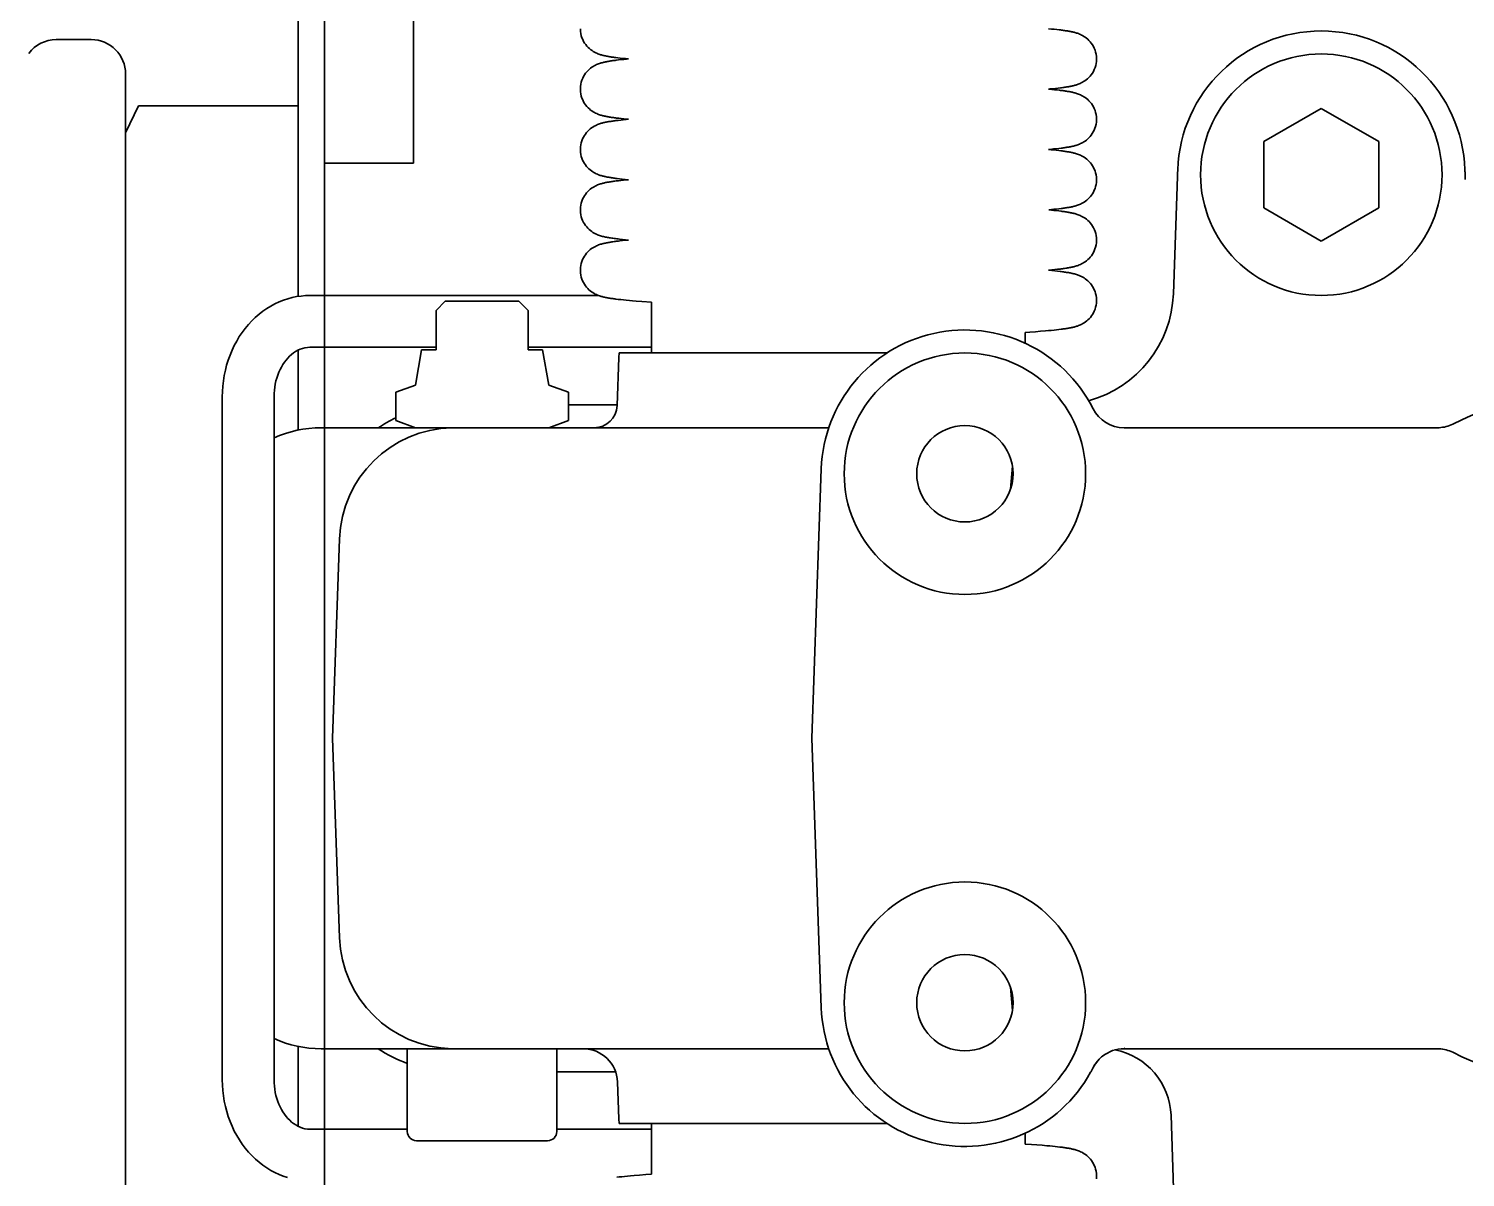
# Model space of a CAD drawing. Header units: millimetres. Extents: x 120 to 10915, y 515 to 8014.
# Drawn here: x 10174.1 to 10299, y 2131.8 to 2231.7 of the extents above; entities that cross this region are included whole.
import ezdxf

# ---------------------------------------------------------------- set-up
doc = ezdxf.new("R2010")
doc.units = ezdxf.units.MM
doc.layers.get('0').update_dxf_attribs({"lineweight": 13})
doc.layers.add('205_Chassis_top_view', color=7, linetype='Continuous', lineweight=13)
doc.layers.add('210_BWA_components_top_view', color=7, linetype='Continuous', lineweight=13)

# ---------------------------------------------------------------- blocks, each defined once
blk = doc.blocks.new('2888087_1')
at = {"layer": '205_Chassis_top_view', "color": 3, "lineweight": 35}
for p, q in [((10197.5, 65.668643), (10197.5, 38.416931)), ((10263.033185, 61.671434), (10262.779125, 61.695606)), ((10263.271306, 61.647411), (10263.033185, 61.671434)), ((10263.494225, 61.623482), (10263.271306, 61.647411)), ((10179.5, 60.75), (10176.46612, 60.75)), ((10225.372329, 58.983371), (10225.166175, 58.958652)), ((10225.318997, 59.164746), (10225.523988, 59.141396)), ((10225.592625, 59.007988), (10225.372329, 58.983371)), ((10225.523988, 59.141396), (10225.741844, 59.118115)), ((10225.82777, 59.032583), (10225.592625, 59.007988)), ((10225.741844, 59.118115), (10225.973151, 59.094838)), ((10226.078759, 59.057255), (10225.82777, 59.032583)), ((10225.973151, 59.094838), (10226.224557, 59.07093)), ((10226.224683, 59.070941), (10226.078759, 59.057255)), ((10182.5, 57.75), (10182.5, -57.75)), ((10263.068746, 56.417937), (10262.776163, 56.446024)), ((10263.300124, 56.394402), (10263.068746, 56.417937)), ((10263.154444, 56.48251), (10263.391533, 56.507196)), ((10263.51745, 56.370897), (10263.300124, 56.394402)), ((10263.391533, 56.507196), (10263.612421, 56.531761)), ((10263.612421, 56.531761), (10263.817875, 56.556261)), ((10182.5, 52.630774), (10183.604788, 55)), ((10183.604788, 55), (10197.5, 55)), ((10225.34571, 53.730278), (10225.145093, 53.706018)), ((10225.559619, 53.754404), (10225.34571, 53.730278)), ((10225.397879, 53.905577), (10225.606521, 53.882406)), ((10225.787631, 53.778494), (10225.559619, 53.754404)), ((10225.606521, 53.882406), (10225.828164, 53.859269)), ((10226.030572, 53.802632), (10225.787631, 53.778494)), ((10225.828164, 53.859269), (10226.063268, 53.836118)), ((10226.22496, 53.820941), (10226.030572, 53.802632)), ((10226.063268, 53.836118), (10226.225533, 53.820995)), ((10286.5, 54.773503), (10281.5, 51.886751)), ((10291.5, 51.886751), (10286.5, 54.773503)), ((10263.480456, 51.266887), (10263.682197, 51.289886)), ((10263.682197, 51.289886), (10263.872428, 51.313079)), ((10281.5, 51.886751), (10281.5, 46.113249)), ((10291.5, 46.113249), (10291.5, 51.886751)), ((10263.228596, 51.151829), (10262.993124, 51.175339)), ((10263.450752, 51.128271), (10263.228596, 51.151829)), ((10263.660296, 51.104576), (10263.450752, 51.128271)), ((10273.630986, 38.651005), (10274.016274, 49.684207)), ((10225.360499, 48.482), (10225.156163, 48.457404)), ((10225.579368, 48.506553), (10225.360499, 48.482)), ((10225.458789, 48.648658), (10225.687865, 48.623752)), ((10225.813778, 48.531163), (10225.579368, 48.506553)), ((10225.687865, 48.623752), (10225.934537, 48.598631)), ((10226.064813, 48.555922), (10225.813778, 48.531163)), ((10225.934537, 48.598631), (10226.224317, 48.570894)), ((10226.224861, 48.570945), (10226.064813, 48.555922)), ((10262.787855, 45.945926), (10263.244495, 45.991702)), ((10263.241768, 45.900472), (10262.787855, 45.945926)), ((10262.999425, 45.96719), (10263.009464, 45.968141)), ((10263.465504, 45.876653), (10263.241768, 45.900472)), ((10263.244495, 45.991702), (10263.46592, 46.015285)), ((10263.675401, 45.852805), (10263.465504, 45.876653)), ((10263.46592, 46.015285), (10263.674549, 46.038986)), ((10263.674549, 46.038986), (10263.87105, 46.062905)), ((10281.5, 46.113249), (10286.5, 43.226497)), ((10286.5, 43.226497), (10291.5, 46.113249)), ((10225.719312, 43.271434), (10225.490101, 43.24674)), ((10225.714, 43.371012), (10225.990781, 43.343117)), ((10225.965277, 43.296284), (10225.719312, 43.271434)), ((10226.225367, 43.321017), (10225.965277, 43.296284)), ((10225.990781, 43.343117), (10226.225367, 43.321017)), ((10263.069045, 40.667907), (10262.79999, 40.693671)), ((10263.320125, 40.642299), (10263.069045, 40.667907)), ((10263.069069, 40.723987), (10263.325196, 40.750128)), ((10263.554181, 40.616772), (10263.320125, 40.642299)), ((10263.325196, 40.750128), (10263.562808, 40.776096)), ((10263.562808, 40.776096), (10263.782972, 40.801972)), ((10223.629813, 38.5), (10198.532732, 38.5)), ((10210.3, 38), (10209.5, 37.2)), ((10210.3, 38), (10216.7, 38)), ((10216.7, 38), (10217.5, 37.2)), ((10225.344456, 38.16176), (10225.561543, 38.137278)), ((10225.561543, 38.137278), (10225.794272, 38.112718)), ((10225.794272, 38.112718), (10226.043926, 38.087974)), ((10226.043926, 38.087974), (10226.31172, 38.062962)), ((10226.31172, 38.062962), (10226.598711, 38.037627)), ((10226.598711, 38.037627), (10226.906161, 38.011904)), ((10226.906161, 38.011904), (10227.408065, 37.972502)), ((10227.408065, 37.972502), (10228.25, 37.910969)), ((10228.25, 33.5), (10228.25, 37.912032)), ((10209.5, 37.2), (10209.5, 33.76)), ((10217.5, 37.2), (10217.5, 33.76)), ((10260.75, 35.287017), (10261.142309, 35.314433)), ((10260.75, 34.341951), (10260.75, 35.287017)), ((10261.142309, 35.314433), (10261.632752, 35.350601)), ((10261.632752, 35.350601), (10262.0874, 35.386379)), ((10262.0874, 35.386379), (10262.507517, 35.421843)), ((10262.507517, 35.421843), (10262.769085, 35.445358)), ((10262.769085, 35.445358), (10263.016416, 35.468819)), ((10263.016416, 35.468819), (10263.249947, 35.492265)), ((10263.249947, 35.492265), (10263.470227, 35.515759)), ((10263.470227, 35.515759), (10263.677991, 35.539391)), ((10263.677991, 35.539391), (10263.873851, 35.563259)), ((10197.5, 33.746837), (10197.5, 26.797486)), ((10209.5, 34), (10198.532732, 34)), ((10208.239561, 33.76), (10207.7, 30.7)), ((10209.5, 33.76), (10208.239561, 33.76)), ((10228.25, 34), (10217.5, 34)), ((10218.760439, 33.76), (10217.5, 33.76)), ((10218.760439, 33.76), (10219.3, 30.7)), ((10225.253117, 28.930201), (10225.398894, 33.104698)), ((10225.398894, 33.104698), (10225.439026, 33.5)), ((10225.43912, 33.5), (10248.719729, 33.5)), ((10207.7, 30.7), (10205.994447, 30.079229)), ((10205.994447, 30.079229), (10205.994447, 27.620771)), ((10219.3, 30.7), (10221.005553, 30.079229)), ((10221.005553, 30.079229), (10221.005553, 27.620771)), ((10190.908441, 29.7), (10190.908441, -29.7)), ((10195.408441, 29.7), (10195.408441, -29.7)), ((10225.253117, 29), (10221.005553, 29)), ((10205.994447, 27.620771), (10207.7, 27)), ((10221.005553, 27.620771), (10219.3, 27)), ((10243.66029, 27), (10199.500175, 27)), ((10205.850682, 26.994668), (10205.99662, 27)), ((10210.887489, 26.997772), (10210.88501, 26.997696)), ((10210.908767, 26.998175), (10210.885011, 26.997694)), ((10210.899744, 26.998802), (10210.887489, 26.997772)), ((10210.899743, 26.998802), (10210.978616, 26.999558)), ((10210.979941, 26.999262), (10210.908767, 26.998175)), ((10210.946622, 26.999985), (10210.952483, 27)), ((10210.978616, 26.999558), (10211.043922, 26.999878)), ((10211.003636, 26.999506), (10210.979941, 26.999262)), ((10211.043922, 26.999878), (10211.085322, 26.999902)), ((10211.092518, 26.999976), (10211.094332, 26.999938)), ((10212.04271, 26.999123), (10211.098024, 26.999902)), ((10215.374073, 27), (10211.098951, 26.99993)), ((10269.3416, 27), (10269.344721, 26.994836)), ((10269.341604, 27), (10296.592926, 27)), ((10297.926997, 27.313432), (10297.926785, 27.313357)), ((10297.927674, 27.313393), (10297.927016, 27.313423)), ((10242.189203, 0), (10243.007619, 23.436369)), ((10259.635085, 23.667889), (10259.465021, 21.650631)), ((10201.10584, 17.348995), (10200.5, 0)), ((10200.5, 0), (10201.10584, -17.348995)), ((10243.007619, -23.436369), (10242.189203, 0)), ((10259.465015, -21.650613), (10259.635082, -23.667911)), ((10203.327438, -23.292238), (10203.339626, -23.307318)), ((10197.5, -26.797594), (10197.5, -33.746957)), ((10243.66029, -27), (10199.500175, -27)), ((10207, -27), (10207, -34.2)), ((10210.885011, -26.997694), (10210.991936, -26.999393)), ((10210.899744, -26.998802), (10210.973138, -26.999636)), ((10210.973138, -26.999636), (10211.0656, -27)), ((10210.991936, -26.999393), (10211.065568, -26.999865)), ((10215.374069, -27), (10211.0656, -27)), ((10211.081959, -26.987116), (10211.098061, -26.999902)), ((10213.472178, -26.998726), (10213.949439, -26.99901)), ((10220, -27), (10220, -34.2)), ((10296.592923, -27), (10269.341604, -27)), ((10269.373177, -26.951987), (10269.398509, -26.913307)), ((10297.926998, -27.313433), (10297.926766, -27.313347)), ((10297.927015, -27.313422), (10297.927673, -27.313392)), ((10266.648579, -28.653282), (10266.702599, -28.551613)), ((10267.391583, -27.71396), (10267.466211, -27.652875)), ((10225.115909, -29), (10220, -29)), ((10225.398894, -33.104698), (10225.286819, -29.895302)), ((10225.439026, -33.5), (10225.398894, -33.104698)), ((10248.719729, -33.5), (10225.43904, -33.5)), ((10228.25, -33.5), (10228.25, -37.911387)), ((10274.00761, -49.436117), (10273.426336, -32.790603)), ((10198.532732, -34), (10207, -34)), ((10220, -34), (10228.25, -34)), ((10260.75, -34.341951), (10260.75, -35.286225)), ((10207.8, -35), (10219.2, -35)), ((10261.289686, -35.324327), (10260.75, -35.286225)), ((10261.768387, -35.360335), (10261.289686, -35.324327)), ((10262.21169, -35.395975), (10261.768387, -35.360335)), ((10262.620874, -35.431327), (10262.21169, -35.395975)), ((10262.875401, -35.454786), (10262.620874, -35.431327)), ((10263.115855, -35.478204), (10262.875401, -35.454786)), ((10263.342804, -35.501639), (10263.115855, -35.478204)), ((10263.556754, -35.525151), (10263.342804, -35.501639)), ((10225.421212, -38.152662), (10225.211996, -38.177455)), ((10225.645769, -38.127858), (10225.421212, -38.152662)), ((10225.886803, -38.102938), (10225.645769, -38.127858)), ((10226.145617, -38.0778), (10225.886803, -38.102938)), ((10226.423441, -38.052367), (10226.145617, -38.0778)), ((10226.721348, -38.026584), (10226.423441, -38.052367)), ((10227.208572, -37.987129), (10226.721348, -38.026584)), ((10227.747372, -37.946632), (10227.208572, -37.987129)), ((10228.25, -37.911387), (10227.747372, -37.946632))]:
    blk.add_line(p, q, dxfattribs=at)
for points in [[(10222.049805, 61.696007), (10222.050781, 61.649994), (10222.0625, 61.45808), (10222.09082, 61.271126), (10222.132812, 61.09005), (10222.188477, 60.916042), (10222.255859, 60.750526), (10222.333984, 60.594181), (10222.420898, 60.447517), (10222.517578, 60.311344), (10222.620117, 60.18528), (10222.729492, 60.069679), (10222.84082, 59.965839), (10222.954102, 59.872932), (10223.067383, 59.790401), (10223.177734, 59.719093), (10223.283203, 59.65836), (10223.383789, 59.606369), (10223.478516, 59.561874), (10223.567383, 59.524181), (10223.651367, 59.492027), (10223.731445, 59.463745), (10223.807617, 59.438789), (10223.881836, 59.416714), (10223.954102, 59.396507), (10224.026367, 59.377831), (10224.097656, 59.36058), (10224.168945, 59.344349), (10224.240234, 59.329018), (10224.3125, 59.31448), (10224.385742, 59.300488), (10224.459961, 59.286964), (10224.535156, 59.273876), (10224.613281, 59.261078), (10224.692383, 59.248524), (10224.774414, 59.236202), (10224.858398, 59.224037), (10224.945312, 59.211998), (10225.03418, 59.200081), (10225.125977, 59.18824), (10225.319336, 59.164745)], [(10266.950195, 59.070885), (10266.950195, 59.102993), (10266.938477, 59.29443), (10266.912109, 59.480869), (10266.871094, 59.661373), (10266.817383, 59.834797), (10266.751953, 59.99984), (10266.675781, 60.15583), (10266.589844, 60.302269), (10266.496094, 60.438419), (10266.394531, 60.564594), (10266.288086, 60.680466), (10266.177734, 60.784874), (10266.06543, 60.878647), (10265.953125, 60.962223), (10265.84375, 61.034687), (10265.738281, 61.096664), (10265.637695, 61.149902), (10265.542969, 61.195522), (10265.453125, 61.234203), (10265.369141, 61.26722), (10265.289062, 61.296207), (10265.211914, 61.321712), (10265.138672, 61.344215), (10265.066406, 61.364777), (10264.995117, 61.383739), (10264.923828, 61.401222), (10264.853516, 61.417648), (10264.782227, 61.433147), (10264.710938, 61.447826), (10264.638672, 61.461952), (10264.564453, 61.475605), (10264.489258, 61.488819), (10264.412109, 61.501751), (10264.333008, 61.514442), (10264.250977, 61.526913), (10264.166992, 61.539242), (10264.080078, 61.551453), (10263.990234, 61.56356), (10263.897461, 61.575607), (10263.801758, 61.587612), (10263.703125, 61.599575), (10263.494141, 61.623482)], [(10225.166016, 58.958652), (10225.068359, 58.94622), (10224.973633, 58.933731), (10224.881836, 58.921143), (10224.792969, 58.908443), (10224.707031, 58.895615), (10224.624023, 58.882584), (10224.542969, 58.869335), (10224.464844, 58.85582), (10224.387695, 58.841904), (10224.313477, 58.827557), (10224.239258, 58.812695), (10224.166992, 58.797047), (10224.09375, 58.780533), (10224.022461, 58.763004), (10223.949219, 58.74395), (10223.875, 58.723202), (10223.799805, 58.700443), (10223.720703, 58.674683), (10223.638672, 58.645416), (10223.553711, 58.612091), (10223.462891, 58.573174), (10223.367188, 58.527416), (10223.265625, 58.474129), (10223.161133, 58.412277), (10223.050781, 58.340218), (10222.938477, 58.257317), (10222.827148, 58.164436), (10222.717773, 58.061222), (10222.611328, 57.946827), (10222.510742, 57.822163), (10222.416992, 57.687569), (10222.331055, 57.542652), (10222.253906, 57.387657), (10222.1875, 57.222996), (10222.131836, 57.049297), (10222.089844, 56.86739), (10222.0625, 56.678238), (10222.050781, 56.482944), (10222.049805, 56.445885)], [(10263.818359, 56.556263), (10263.915039, 56.56852), (10264.008789, 56.580791), (10264.099609, 56.593102), (10264.186523, 56.60548), (10264.270508, 56.617935), (10264.351562, 56.630501), (10264.430664, 56.643242), (10264.506836, 56.656189), (10264.581055, 56.669376), (10264.654297, 56.68293), (10264.724609, 56.69688), (10264.793945, 56.711304), (10264.863281, 56.726444), (10264.930664, 56.742355), (10264.999023, 56.75919), (10265.067383, 56.77742), (10265.136719, 56.797123), (10265.207031, 56.818638), (10265.28125, 56.843102), (10265.359375, 56.870949), (10265.441406, 56.902718), (10265.52832, 56.940189), (10265.623047, 56.984711), (10265.723633, 57.036949), (10265.829102, 57.098125), (10265.939453, 57.170029), (10266.052734, 57.253414), (10266.166992, 57.347664), (10266.280273, 57.453671), (10266.389648, 57.572128), (10266.494141, 57.701195), (10266.589844, 57.840565), (10266.677734, 57.990459), (10266.754883, 58.149029), (10266.820312, 58.31554), (10266.874023, 58.489254), (10266.913086, 58.667839), (10266.939453, 58.849762), (10266.949219, 59.034397), (10266.950195, 59.071003)], [(10222.049805, 56.446007), (10222.050781, 56.40089), (10222.0625, 56.209839), (10222.089844, 56.023697), (10222.131836, 55.843369), (10222.186523, 55.670033), (10222.253906, 55.505081), (10222.331055, 55.349197), (10222.417969, 55.202885), (10222.512695, 55.066944), (10222.615234, 54.941021), (10222.723633, 54.825462), (10222.833984, 54.721527), (10222.947266, 54.628387), (10223.05957, 54.54554), (10223.169922, 54.473858), (10223.275391, 54.412701), (10223.375, 54.360283), (10223.470703, 54.315395), (10223.55957, 54.277359), (10223.643555, 54.244904), (10223.723633, 54.216381), (10223.799805, 54.191242), (10223.874023, 54.169033), (10223.946289, 54.14872), (10224.017578, 54.129959), (10224.088867, 54.112648), (10224.15918, 54.096378), (10224.230469, 54.081017), (10224.302734, 54.066463), (10224.375, 54.052467), (10224.448242, 54.038956), (10224.523438, 54.02589), (10224.600586, 54.013119), (10224.679688, 54.000603), (10224.759766, 53.988323), (10224.842773, 53.976204), (10224.928711, 53.964214), (10225.016602, 53.952354), (10225.108398, 53.940571), (10225.201172, 53.928856), (10225.397461, 53.905579)], [(10262.776367, 56.446022), (10262.900391, 56.457661), (10263.154297, 56.48251)], [(10266.950195, 53.820885), (10266.950195, 53.852554), (10266.938477, 54.043549), (10266.912109, 54.229561), (10266.87207, 54.409653), (10266.818359, 54.582691), (10266.75293, 54.747398), (10266.676758, 54.903107), (10266.591797, 55.049313), (10266.498047, 55.185303), (10266.397461, 55.311367), (10266.291016, 55.427181), (10266.181641, 55.53162), (10266.069336, 55.625507), (10265.957031, 55.709251), (10265.847656, 55.781921), (10265.743164, 55.844143), (10265.642578, 55.897633), (10265.546875, 55.943485), (10265.458008, 55.982372), (10265.374023, 56.015575), (10265.293945, 56.044716), (10265.216797, 56.070332), (10265.143555, 56.092918), (10265.071289, 56.113541), (10264.999023, 56.132553), (10264.928711, 56.150063), (10264.858398, 56.166504), (10264.787109, 56.182007), (10264.716797, 56.196678), (10264.644531, 56.210785), (10264.571289, 56.2244), (10264.496094, 56.237572), (10264.419922, 56.250446), (10264.341797, 56.263065), (10264.260742, 56.275455), (10264.177734, 56.287689), (10264.091797, 56.299793), (10264.003906, 56.311779), (10263.913086, 56.323692), (10263.818359, 56.335552), (10263.72168, 56.347355), (10263.517578, 56.370899)], [(10263.87207, 51.31308), (10263.963867, 51.324776), (10264.051758, 51.336552), (10264.137695, 51.348427), (10264.220703, 51.360428), (10264.300781, 51.372574), (10264.379883, 51.384892), (10264.456055, 51.397446), (10264.530273, 51.410248), (10264.603516, 51.423355), (10264.674805, 51.436928), (10264.745117, 51.451023), (10264.814453, 51.465706), (10264.883789, 51.481209), (10264.953125, 51.497635), (10265.021484, 51.515118), (10265.091797, 51.534065), (10265.162109, 51.554569), (10265.233398, 51.576984), (10265.308594, 51.602348), (10265.386719, 51.631092), (10265.467773, 51.663746), (10265.554688, 51.702003), (10265.648438, 51.747181), (10265.74707, 51.79985), (10265.849609, 51.860935), (10265.956055, 51.931984), (10266.066406, 52.013641), (10266.175781, 52.105148), (10266.283203, 52.206909), (10266.387695, 52.319756), (10266.488281, 52.442841), (10266.581055, 52.575886), (10266.666016, 52.719299), (10266.743164, 52.872841), (10266.80957, 53.036175), (10266.865234, 53.208664), (10266.908203, 53.389385), (10266.936523, 53.577343), (10266.949219, 53.771511), (10266.950195, 53.821007)], [(10225.145508, 53.706017), (10225.049805, 53.693775), (10224.956055, 53.681446), (10224.866211, 53.668995), (10224.779297, 53.656406), (10224.694336, 53.643658), (10224.612305, 53.630692), (10224.532227, 53.617489), (10224.454102, 53.604004), (10224.378906, 53.590111), (10224.303711, 53.575783), (10224.231445, 53.560925), (10224.158203, 53.545277), (10224.086914, 53.528774), (10224.014648, 53.51125), (10223.942383, 53.492138), (10223.868164, 53.471313), (10223.792969, 53.448406), (10223.713867, 53.422119), (10223.628906, 53.391754), (10223.541016, 53.356785), (10223.447266, 53.315647), (10223.345703, 53.266697), (10223.240234, 53.209332), (10223.130859, 53.143379), (10223.019531, 53.067543), (10222.90625, 52.981083), (10222.794922, 52.885345), (10222.688477, 52.780415), (10222.584961, 52.665462), (10222.488281, 52.541248), (10222.398438, 52.40834), (10222.317383, 52.266422), (10222.244141, 52.115173), (10222.180664, 51.955177), (10222.128906, 51.786835), (10222.088867, 51.609634), (10222.061523, 51.423981), (10222.049805, 51.231293), (10222.049805, 51.195889)], [(10262.774414, 51.196053), (10262.912109, 51.208729), (10263.21582, 51.238705), (10263.480469, 51.266888)], [(10222.049805, 51.196003), (10222.050781, 51.148983), (10222.0625, 50.958031), (10222.089844, 50.77396), (10222.130859, 50.598122), (10222.182617, 50.43095), (10222.246094, 50.272053), (10222.319336, 50.121845), (10222.400391, 49.980873), (10222.489258, 49.848877), (10222.585938, 49.725529), (10222.688477, 49.611374), (10222.794922, 49.507202), (10222.904297, 49.412216), (10223.016602, 49.326439), (10223.126953, 49.251106), (10223.234375, 49.185486), (10223.339844, 49.128326), (10223.439453, 49.079433), (10223.533203, 49.038204), (10223.621094, 49.003067), (10223.705078, 48.972519), (10223.785156, 48.946045), (10223.860352, 48.922943), (10223.93457, 48.901943), (10224.006836, 48.882668), (10224.079102, 48.864994), (10224.150391, 48.848354), (10224.223633, 48.832569), (10224.296875, 48.817581), (10224.371094, 48.803123), (10224.448242, 48.789101), (10224.526367, 48.77549), (10224.606445, 48.762154), (10224.689453, 48.749058), (10224.774414, 48.736176), (10224.862305, 48.723438), (10224.954102, 48.710831), (10225.047852, 48.698334), (10225.144531, 48.685886), (10225.246094, 48.673466), (10225.458984, 48.648659)], [(10262.993164, 51.175339), (10262.870117, 51.187096), (10262.774414, 51.195934)], [(10266.950195, 48.570889), (10266.950195, 48.606201), (10266.938477, 48.798824), (10266.911133, 48.98444), (10266.871094, 49.161629), (10266.819336, 49.329983), (10266.755859, 49.490005), (10266.682617, 49.641281), (10266.601562, 49.783234), (10266.511719, 49.916172), (10266.415039, 50.040405), (10266.3125, 50.155373), (10266.205078, 50.260303), (10266.09375, 50.35603), (10265.981445, 50.442474), (10265.869141, 50.518291), (10265.760742, 50.584225), (10265.654297, 50.641575), (10265.553711, 50.690525), (10265.458984, 50.731678), (10265.371094, 50.766674), (10265.287109, 50.797073), (10265.207031, 50.823399), (10265.131836, 50.846352), (10265.057617, 50.86721), (10264.984375, 50.88636), (10264.913086, 50.903915), (10264.84082, 50.920437), (10264.768555, 50.9361), (10264.695312, 50.950966), (10264.620117, 50.965294), (10264.544922, 50.979176), (10264.466797, 50.992638), (10264.386719, 51.00581), (10264.304688, 51.01873), (10264.220703, 51.031425), (10264.133789, 51.043941), (10264.044922, 51.056305), (10263.952148, 51.068531), (10263.857422, 51.080647), (10263.660156, 51.104576)], [(10225.15625, 48.457405), (10225.058594, 48.44503), (10224.964844, 48.432594), (10224.874023, 48.420044), (10224.786133, 48.407368), (10224.700195, 48.394539), (10224.617188, 48.381504), (10224.537109, 48.368244), (10224.458984, 48.354717), (10224.381836, 48.340786), (10224.307617, 48.326427), (10224.234375, 48.311554), (10224.161133, 48.295898), (10224.088867, 48.2794), (10224.017578, 48.26189), (10223.944336, 48.242805), (10223.871094, 48.222027), (10223.795898, 48.199177), (10223.71582, 48.17297), (10223.631836, 48.1427), (10223.543945, 48.107845), (10223.449219, 48.066833), (10223.348633, 48.018013), (10223.242188, 47.960773), (10223.132812, 47.894936), (10223.021484, 47.819191), (10222.908203, 47.732788), (10222.796875, 47.637085), (10222.689453, 47.532162), (10222.585938, 47.417183), (10222.489258, 47.292919), (10222.399414, 47.159943), (10222.317383, 47.017933), (10222.245117, 46.866558), (10222.181641, 46.706409), (10222.128906, 46.537888), (10222.088867, 46.36047), (10222.061523, 46.174564), (10222.049805, 45.981594), (10222.049805, 45.945889)], [(10263.871094, 46.062904), (10263.964844, 46.075005), (10264.056641, 46.087212), (10264.145508, 46.099548), (10264.231445, 46.11203), (10264.314453, 46.124683), (10264.396484, 46.137562), (10264.475586, 46.150684), (10264.551758, 46.164101), (10264.62793, 46.177933), (10264.701172, 46.192215), (10264.774414, 46.207035), (10264.845703, 46.222656), (10264.917969, 46.23914), (10264.989258, 46.256657), (10265.061523, 46.275776), (10265.134766, 46.296619), (10265.209961, 46.319557), (10265.290039, 46.345852), (10265.373047, 46.376198), (10265.461914, 46.41111), (10265.554688, 46.452106), (10265.655273, 46.500771), (10265.760742, 46.557705), (10265.868164, 46.623127), (10265.979492, 46.698307), (10266.091797, 46.783981), (10266.202148, 46.878902), (10266.308594, 46.983059), (10266.411133, 47.097248), (10266.508789, 47.220673), (10266.597656, 47.352779), (10266.679688, 47.493904), (10266.75293, 47.644325), (10266.816406, 47.803497), (10266.869141, 47.971001), (10266.90918, 48.147255), (10266.9375, 48.331825), (10266.949219, 48.523346), (10266.950195, 48.571003)], [(10222.049805, 45.946003), (10222.050781, 45.900108), (10222.0625, 45.709263), (10222.089844, 45.524284), (10222.130859, 45.34634), (10222.18457, 45.176197), (10222.25, 45.01424), (10222.325195, 44.86095), (10222.40918, 44.716953), (10222.500977, 44.582649), (10222.600586, 44.457699), (10222.706055, 44.34256), (10222.81543, 44.238396), (10222.926758, 44.144493), (10223.039062, 44.06044), (10223.148438, 43.987064), (10223.254883, 43.923782), (10223.358398, 43.868999), (10223.457031, 43.82164), (10223.550781, 43.780991), (10223.640625, 43.745869), (10223.727539, 43.714813), (10223.813477, 43.687206), (10223.896484, 43.662544), (10223.978516, 43.639977), (10224.061523, 43.619179), (10224.143555, 43.599899), (10224.227539, 43.581638), (10224.313477, 43.564224), (10224.401367, 43.54755), (10224.491211, 43.531399), (10224.584961, 43.515671), (10224.680664, 43.50032), (10224.780273, 43.485268), (10224.883789, 43.470482), (10224.990234, 43.455914), (10225.100586, 43.441509), (10225.214844, 43.427238), (10225.333008, 43.41309), (10225.456055, 43.399014), (10225.713867, 43.371014)], [(10266.950195, 43.320892), (10266.950195, 43.341259), (10266.94043, 43.523579), (10266.916992, 43.703663), (10266.878906, 43.880814), (10266.828125, 44.053619), (10266.764648, 44.220051), (10266.689453, 44.379505), (10266.602539, 44.530979), (10266.507812, 44.672298), (10266.404297, 44.803547), (10266.293945, 44.924374), (10266.179688, 45.032787), (10266.064453, 45.129501), (10265.949219, 45.215279), (10265.835938, 45.289238), (10265.728516, 45.352127), (10265.625977, 45.405815), (10265.529297, 45.451508), (10265.439453, 45.489876), (10265.355469, 45.522369), (10265.275391, 45.550858), (10265.199219, 45.57592), (10265.125977, 45.597992), (10265.053711, 45.618195), (10264.982422, 45.636875), (10264.912109, 45.654121), (10264.84082, 45.670403), (10264.769531, 45.685863), (10264.697266, 45.700577), (10264.623047, 45.714756), (10264.548828, 45.728474), (10264.47168, 45.741772), (10264.393555, 45.754776), (10264.3125, 45.767529), (10264.230469, 45.780045), (10264.144531, 45.792416), (10264.056641, 45.804661), (10263.96582, 45.816788), (10263.87207, 45.82885), (10263.675781, 45.852806)], [(10225.174805, 43.209728), (10225.077148, 43.197319), (10224.981445, 43.184853), (10224.889648, 43.172268), (10224.800781, 43.159554), (10224.713867, 43.146687), (10224.630859, 43.133614), (10224.548828, 43.120316), (10224.469727, 43.106747), (10224.392578, 43.092789), (10224.317383, 43.078403), (10224.243164, 43.063511), (10224.169922, 43.047852), (10224.097656, 43.031364), (10224.025391, 43.013878), (10223.952148, 42.994843), (10223.87793, 42.974144), (10223.802734, 42.951412), (10223.722656, 42.925365), (10223.638672, 42.895329), (10223.550781, 42.860771), (10223.456055, 42.820087), (10223.355469, 42.771633), (10223.249023, 42.714794), (10223.139648, 42.649326), (10223.02832, 42.573868), (10222.914062, 42.487667), (10222.802734, 42.39209), (10222.694336, 42.287189), (10222.59082, 42.172119), (10222.492188, 42.047684), (10222.402344, 41.914471), (10222.320312, 41.772129), (10222.246094, 41.620346), (10222.182617, 41.459717), (10222.129883, 41.290649), (10222.088867, 41.112617), (10222.061523, 40.926037), (10222.050781, 40.732349), (10222.049805, 40.695889)], [(10225.490234, 43.246738), (10225.381836, 43.234413), (10225.174805, 43.209728)], [(10263.783203, 40.801971), (10263.886719, 40.814915), (10263.987305, 40.827877), (10264.083008, 40.8409), (10264.176758, 40.854004), (10264.265625, 40.867203), (10264.352539, 40.880589), (10264.436523, 40.894184), (10264.517578, 40.908024), (10264.59668, 40.922237), (10264.673828, 40.936855), (10264.75, 40.951958), (10264.824219, 40.967808), (10264.897461, 40.984459), (10264.970703, 41.002083), (10265.044922, 41.021221), (10265.119141, 41.041988), (10265.195312, 41.064751), (10265.274414, 41.090752), (10265.358398, 41.120647), (10265.446289, 41.154957), (10265.540039, 41.195267), (10265.640625, 41.243153), (10265.745117, 41.299229), (10265.853516, 41.363857), (10265.96582, 41.438404), (10266.079102, 41.523609), (10266.19043, 41.618244), (10266.298828, 41.722351), (10266.402344, 41.836742), (10266.500977, 41.960548), (10266.591797, 42.093193), (10266.674805, 42.235054), (10266.749023, 42.386383), (10266.813477, 42.546604), (10266.867188, 42.715302), (10266.90918, 42.892864), (10266.936523, 43.078835), (10266.949219, 43.271832), (10266.950195, 43.321003)], [(10222.049805, 40.696003), (10222.050781, 40.648388), (10222.0625, 40.456905), (10222.09082, 40.272369), (10222.130859, 40.096146), (10222.183594, 39.928669), (10222.24707, 39.76952), (10222.320312, 39.619114), (10222.402344, 39.478004), (10222.491211, 39.345909), (10222.587891, 39.222488), (10222.691406, 39.108303), (10222.797852, 39.004147), (10222.908203, 38.909218), (10223.020508, 38.823536), (10223.130859, 38.748344), (10223.239258, 38.682907), (10223.344727, 38.62595), (10223.444336, 38.577271), (10223.538086, 38.536259), (10223.625977, 38.501331), (10223.709961, 38.47097), (10223.789062, 38.444664), (10223.864258, 38.421711), (10223.938477, 38.400845), (10224.010742, 38.381695), (10224.082031, 38.364136), (10224.154297, 38.347599), (10224.226562, 38.331921), (10224.299805, 38.317032), (10224.374023, 38.302666), (10224.450195, 38.288738), (10224.527344, 38.275215), (10224.607422, 38.261974), (10224.689453, 38.248959), (10224.774414, 38.23616), (10224.862305, 38.223515), (10224.952148, 38.211002), (10225.045898, 38.198608), (10225.141602, 38.186275), (10225.344727, 38.161758)], [(10262.775391, 40.695995), (10262.792969, 40.697605), (10263.069336, 40.723988)], [(10266.950195, 38.070889), (10266.950195, 38.106491), (10266.938477, 38.299541), (10266.911133, 38.48571), (10266.871094, 38.663597), (10266.818359, 38.832741), (10266.753906, 38.993526), (10266.680664, 39.145523), (10266.598633, 39.288143), (10266.507812, 39.421581), (10266.410156, 39.546165), (10266.306641, 39.661343), (10266.198242, 39.766258), (10266.086914, 39.861744), (10265.973633, 39.947796), (10265.861328, 40.023136), (10265.75293, 40.08849), (10265.647461, 40.145233), (10265.546875, 40.193726), (10265.452148, 40.234589), (10265.363281, 40.269405), (10265.279297, 40.299763), (10265.198242, 40.326206), (10265.121094, 40.349392), (10265.044922, 40.370541), (10264.969727, 40.390034), (10264.895508, 40.407997), (10264.820312, 40.424942), (10264.744141, 40.441044), (10264.666992, 40.456371), (10264.588867, 40.471157), (10264.508789, 40.485481), (10264.426758, 40.49939), (10264.341797, 40.51302), (10264.254883, 40.526409), (10264.164062, 40.539585), (10264.071289, 40.552635), (10263.974609, 40.565582), (10263.875, 40.578434), (10263.772461, 40.59124), (10263.553711, 40.616772)], [(10198.533203, 38.5), (10198.143555, 38.48864), (10197.754883, 38.454453), (10197.367188, 38.397354), (10196.981445, 38.31736), (10196.599609, 38.214535), (10196.22168, 38.088936), (10195.848633, 37.94072), (10195.482422, 37.770157), (10195.123047, 37.577446), (10194.772461, 37.362923), (10194.431641, 37.127003), (10194.100586, 36.869999), (10193.780273, 36.592098), (10193.472656, 36.294083), (10193.178711, 35.977303), (10192.899414, 35.642529), (10192.635742, 35.290493), (10192.387695, 34.922703), (10192.158203, 34.540081), (10191.945312, 34.143528), (10191.751953, 33.734703), (10191.577148, 33.314667), (10191.421875, 32.884403), (10191.286133, 32.445576), (10191.171875, 31.999308), (10191.077148, 31.546646), (10191.00293, 31.089218), (10190.950195, 30.628315), (10190.918945, 30.164871), (10190.908203, 29.700001)], [(10263.874023, 35.563259), (10263.967773, 35.57534), (10264.058594, 35.587528), (10264.147461, 35.59985), (10264.233398, 35.61232), (10264.316406, 35.624966), (10264.397461, 35.637836), (10264.476562, 35.650955), (10264.553711, 35.664371), (10264.628906, 35.678204), (10264.703125, 35.69249), (10264.775391, 35.707317), (10264.847656, 35.722946), (10264.918945, 35.739445), (10264.990234, 35.756981), (10265.0625, 35.776123), (10265.136719, 35.796997), (10265.211914, 35.819969), (10265.291016, 35.846306), (10265.375, 35.876701), (10265.462891, 35.911678), (10265.556641, 35.952736), (10265.65625, 36.001465), (10265.761719, 36.058464), (10265.870117, 36.123947), (10265.980469, 36.199169), (10266.092773, 36.284878), (10266.203125, 36.379818), (10266.30957, 36.483978), (10266.412109, 36.598156), (10266.508789, 36.721558), (10266.598633, 36.853626), (10266.679688, 36.994701), (10266.75293, 37.145061), (10266.816406, 37.304153), (10266.869141, 37.471561), (10266.910156, 37.647701), (10266.9375, 37.832138), (10266.949219, 38.02351), (10266.950195, 38.071003)], [(10198.533203, 34), (10198.308594, 33.988361), (10198.09082, 33.954552), (10197.878906, 33.900185), (10197.674805, 33.827099), (10197.478516, 33.736805), (10197.288086, 33.629951), (10197.106445, 33.508186), (10196.932617, 33.372829), (10196.765625, 33.222939), (10196.606445, 33.05904), (10196.454102, 32.882622), (10196.310547, 32.693153), (10196.174805, 32.491291), (10196.048828, 32.278336), (10195.932617, 32.05426), (10195.826172, 31.819878), (10195.730469, 31.576509), (10195.647461, 31.32468), (10195.575195, 31.065453), (10195.515625, 30.800169), (10195.46875, 30.529718), (10195.435547, 30.255255), (10195.415039, 29.978231), (10195.408203, 29.700001)], [(10210.899414, 26.998802), (10210.905273, 26.999054), (10210.911133, 26.999275), (10210.916992, 26.999468), (10210.922852, 26.99963), (10210.928711, 26.999763), (10210.93457, 26.999866)], [(10297.926758, 27.313383), (10297.787109, 27.248543), (10297.644531, 27.190926), (10297.5, 27.14068), (10297.352539, 27.097939), (10297.202148, 27.062815), (10297.050781, 27.0354), (10296.898438, 27.015766), (10296.746094, 27.003963), (10296.591797, 27.000027)], [(10297.927734, 27.313393), (10297.788086, 27.248545), (10297.645508, 27.19092), (10297.500977, 27.140667), (10297.352539, 27.097921), (10297.203125, 27.062794), (10297.051758, 27.035376), (10296.899414, 27.015739), (10296.746094, 27.003937), (10296.592773, 27)], [(10210.884766, -26.997696), (10210.887695, -26.99777), (10210.889648, -26.997889), (10210.892578, -26.998051), (10210.894531, -26.998259), (10210.897461, -26.998508), (10210.899414, -26.998802)], [(10269.341797, -27), (10269.344727, -26.994835), (10269.373047, -26.951986)], [(10296.591797, -27.00001), (10296.745117, -27.003946), (10296.898438, -27.015747), (10297.050781, -27.035381), (10297.202148, -27.062798), (10297.352539, -27.097923), (10297.5, -27.140665), (10297.644531, -27.190912), (10297.787109, -27.248533), (10297.926758, -27.313377)], [(10297.927734, -27.313389), (10297.788086, -27.248539), (10297.645508, -27.190914), (10297.500977, -27.140661), (10297.352539, -27.097916), (10297.203125, -27.062788), (10297.051758, -27.03537), (10296.899414, -27.015734), (10296.746094, -27.003933), (10296.592773, -26.999994)], [(10266.702148, -28.552002), (10266.753906, -28.462189), (10266.8125, -28.369101), (10266.875, -28.27775), (10266.94043, -28.188385), (10267.008789, -28.101427), (10267.082031, -28.016376)], [(10266.744141, -28.479242), (10266.839844, -28.328693), (10266.943359, -28.18401), (10267.056641, -28.045702), (10267.176758, -27.914238), (10267.304688, -27.790085), (10267.391602, -27.71434)], [(10190.908203, -29.700001), (10190.918945, -30.168175), (10190.951172, -30.634457), (10191.004883, -31.097715), (10191.079102, -31.557003), (10191.173828, -32.011028), (10191.290039, -32.458187), (10191.425781, -32.897438), (10191.582031, -33.327679), (10191.756836, -33.747311), (10191.951172, -34.155361), (10192.164062, -34.550816), (10192.394531, -34.932137), (10192.641602, -35.298435), (10192.904297, -35.648846), (10193.182617, -35.982006), (10193.475586, -36.297207), (10193.782227, -36.593697), (10194.100586, -36.870281), (10194.430664, -37.126171), (10194.770508, -37.361183), (10195.119141, -37.575115), (10195.477539, -37.767517), (10195.842773, -37.938011), (10196.214844, -38.086414), (10196.591797, -38.212399)], [(10195.408203, -29.700001), (10195.415039, -29.977427), (10195.435547, -30.253874), (10195.46875, -30.527998), (10195.515625, -30.798361), (10195.574219, -31.063778), (10195.646484, -31.323294), (10195.730469, -31.575558), (10195.826172, -31.819479), (10195.932617, -32.054436), (10196.048828, -32.279099), (10196.175781, -32.492626), (10196.311523, -32.694954), (10196.456055, -32.884773), (10196.608398, -33.061428), (10196.768555, -33.225403), (10196.935547, -33.375214), (10197.109375, -33.510372), (10197.291016, -33.631824), (10197.481445, -33.738274), (10197.676758, -33.82814), (10197.880859, -33.900826), (10198.091797, -33.954865), (10198.30957, -33.988445), (10198.533203, -34)], [(10266.950195, -38.070995), (10266.949219, -38.034901), (10266.9375, -37.84145), (10266.910156, -37.655209), (10266.869141, -37.47765), (10266.816406, -37.309093), (10266.75293, -37.148842), (10266.678711, -36.997047), (10266.597656, -36.854553), (10266.507812, -36.721584), (10266.412109, -36.598042), (10266.310547, -36.484291), (10266.205078, -36.380882), (10266.095703, -36.28706), (10265.985352, -36.202576), (10265.875, -36.128056), (10265.766602, -36.062607), (10265.660156, -36.005241), (10265.557617, -35.955906), (10265.461914, -35.913986), (10265.371094, -35.878014), (10265.285156, -35.846725), (10265.203125, -35.81963), (10265.125, -35.795975), (10265.049805, -35.77459), (10264.975586, -35.755123), (10264.90332, -35.737377), (10264.831055, -35.720726), (10264.758789, -35.704987), (10264.685547, -35.69009), (10264.611328, -35.675755), (10264.536133, -35.661884), (10264.458984, -35.648449), (10264.379883, -35.635315), (10264.297852, -35.622437), (10264.214844, -35.609791), (10264.128906, -35.597324), (10264.040039, -35.585014), (10263.948242, -35.572842), (10263.854492, -35.560783), (10263.758789, -35.548828), (10263.556641, -35.52515)], [(10266.936523, -38.311928), (10266.949219, -38.119354), (10266.950195, -38.070896)]]:
    blk.add_lwpolyline(points, dxfattribs=at)
for centre, radius in [((10286.5, 49), 10.5), ((10255.5, 23), 10.5), ((10255.5, 23), 4.19), ((10255.5, -23), 10.5), ((10255.5, -23), 4.19)]:
    blk.add_circle(centre, radius, dxfattribs=at)
for centre, radius, start, end in [((10286.5, 49), 12.5, 1.998952, 178.000912), ((10176.46612, 57.75), 3, 90, 143), ((10179.5, 57.75), 3, 0, 90), ((10263.637078, 39), 10, 285.220084, 358), ((10255.5, 23), 12.5, 26.892651, 177.999425), ((10311.5, 0), 30.5, 89.999998, 116.424393), ((10223.254336, 29), 2, 270, 358), ((10211.100968, 17), 12, 115.185086, 123.545606), ((10269.341604, 30.02), 3.02, 206.892409, 270.001787), ((10199.5, 17), 10, 89.998995, 114.156828), ((10211.099749, 17), 10, 91.230453, 178.000727), ((10211.099749, -17), 10, 182, 268.769547), ((10255.5, -23), 12.5, 182.000574, 331.040441), ((10199.5, -17), 10, 245.842541, 270.000289), ((10211.100968, -17), 12, 236.451709, 250.014828), ((10222.288647, -30), 3, 2, 90), ((10269.341604, -30.02), 3.02, 89.998406, 128.371056), ((10267.429991, -33), 6, 2, 79.25472), ((10311.5, 0), 30.5, 243.575608, 270.00005), ((10207.8, -34.2), 0.8, 180, 270), ((10219.2, -34.2), 0.8, 270, 0)]:
    blk.add_arc(centre, radius, start, end, dxfattribs=at)
for points in [[(10298.992393, 49.436015), (10298.998311, 49.266471), (10299.001352, 49.096827), (10299.013761, 48.92751), (10299.016081, 48.75784), (10299.021996, 48.588296)], [(10266.437021, -29.052402), (10266.491914, -28.953207), (10266.545683, -28.85339), (10266.596209, -28.751844), (10266.649404, -28.651729), (10266.702599, -28.551613)]]:
    blk.add_open_spline(points, degree=5, dxfattribs=at)
blk = doc.blocks.new('2974938_1')
at = {"layer": '210_BWA_components_top_view', "color": 3, "lineweight": 35}
for p, q in [((10199.8, 850), (10199.8, -850)), ((10199.8, 130), (10199.8, 50)), ((10207.55, 130), (10207.55, 50)), ((10207.55, 50), (10199.8, 50))]:
    blk.add_line(p, q, dxfattribs=at)

msp = doc.modelspace()

# ---------------------------------------------------------------- block references
at = {"color": 7, "lineweight": 35}
for name in ['2974938_1', '2888087_1']:
    msp.add_blockref(name, (0, 2170), dxfattribs=at)

doc.saveas('drawing.dxf')
